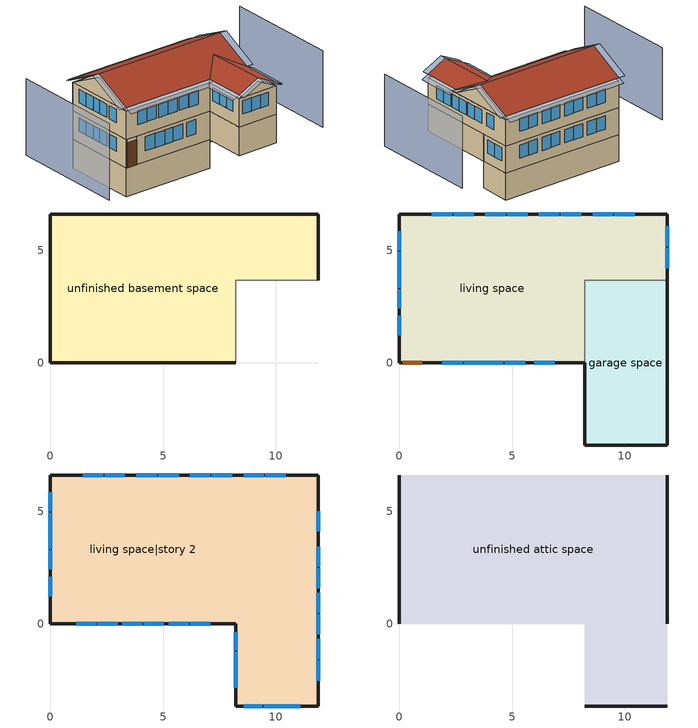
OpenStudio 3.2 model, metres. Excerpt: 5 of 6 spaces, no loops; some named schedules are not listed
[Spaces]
unfinished basement space
 floor foundation (FloorFndGrndUnfinB): 0,0 0,6.6 11.89,6.6 11.89,3.66 8.23,3.66 8.23,0 z-2.44
 wall foundation (WallFndGrndUnfinB): 11.89,3.66 11.89,6.6 0,6.6 0,0 8.23,0 z-2.44:0
 wall adiabatic (WallFndGrndUnfinB): 8.23,0 8.23,3.66 11.89,3.66 z-2.44:0
garage space
 floor foundation (FloorFndGrndUnfinSlab): 8.23,-3.66 8.23,3.66 11.89,3.66 11.89,-3.66 z0
 wall outside (WallExtUninsUnfin): 8.23,0 8.23,-3.66 11.89,-3.66 11.89,3.66 z0:2.44
 wall to living space (WallIntFinInsUnfin Reversed): 11.89,3.66 8.23,3.66 8.23,0 z0:2.44
living space
 floor to unfinished basement space (FloorUnfinBInsFin Reversed): 0,0 0,6.6 11.89,6.6 11.89,3.66 8.23,3.66 8.23,0 z0
 wall outside (WallExtInsFin): 11.89,3.66 11.89,6.6 0,6.6 0,0 0.13,0 1.05,0 8.23,0 z0:2.44
 window (WindowConstruction): 1.9,0 2.81,0 / 2.87,0 3.79,0 / 3.7,0 4.61,0 / 4.67,0 5.58,0 / 5.98,0 6.89,0 z0.92:2.13; 10.44,6.6 9.54,6.6 / 9.48,6.6 8.58,6.6 / 8.07,6.6 7.16,6.6 / 7.1,6.6 6.2,6.6 / 5.69,6.6 4.79,6.6 / 4.72,6.6 3.82,6.6 / 3.31,6.6 2.41,6.6 / 2.35,6.6 1.44,6.6 z0.93:2.13; 0,5.83 0,4.98 / 0,4.92 0,4.07 / 0,4.18 0,3.33 / 0,3.27 0,2.42 / 0,2.08 0,1.23 z1:2.13; 11.89,4.2 11.89,5.1 / 11.89,5.16 11.89,6.06 z0.94:2.13
 door (Door): 0.15,0 1.02,0 z0:2.13
living space|story 2
 floor to garage space (FloorFinInsUnfin): 11.89,3.66 11.89,-3.66 8.23,-3.66 8.23,3.66 z2.44
 floor to living space (FloorFinUninsFin): 11.89,6.6 11.89,3.66 8.23,3.66 8.23,0 0,0 0,6.6 z2.44
 wall outside (WallExtInsFin): 0,6.6 0,0 8.23,0 8.23,-3.66 11.89,-3.66 11.89,6.6 0,6.6 z2.44:4.88
 window (WindowConstruction): 1.14,0 2.03,0 / 2.09,0 2.98,0 / 3.19,0 4.08,0 / 4.15,0 5.04,0 / 5.25,0 6.14,0 / 6.2,0 7.09,0 / 11.89,-2.53 11.89,-1.64 / 11.89,-1.57 11.89,-0.68 / 11.89,-0.48 11.89,0.42 / 11.89,0.48 11.89,1.37 / 11.89,1.57 11.89,2.47 / 11.89,2.53 11.89,3.43 / 11.89,4.1 11.89,5 z3.38:4.57; 8.58,-3.66 9.42,-3.66 / 9.48,-3.66 10.32,-3.66 / 10.25,-3.66 11.09,-3.66 z3.45:4.57; 10.44,6.6 9.54,6.6 / 9.48,6.6 8.58,6.6 / 8.07,6.6 7.16,6.6 / 7.1,6.6 6.2,6.6 / 5.69,6.6 4.79,6.6 / 4.72,6.6 3.82,6.6 / 3.31,6.6 2.41,6.6 / 2.35,6.6 1.44,6.6 z3.37:4.57; 0,5.83 0,4.98 / 0,4.92 0,4.07 / 0,4.18 0,3.33 / 0,3.27 0,2.42 / 0,2.08 0,1.23 z3.44:4.57; 8.23,-0.37 8.23,-1.19 / 8.23,-1.25 8.23,-2.07 / 8.23,-2.03 8.23,-2.85 z3.48:4.57
unfinished attic space
 floor to living space|story 2 (FloorFinInsUnfinAttic): 11.89,6.6 11.89,0 0,0 0,6.6 z4.88; 8.23,-3.66 8.23,0 11.89,0 11.89,-3.66 z4.88
 wall outside (WallExtUninsUnfin): 0,3.3,6.53 0,6.6,4.88 0,0,4.88; 11.89,3.3,6.53 11.89,0,4.88 11.89,6.6,4.88; 8.23,-3.66,4.88 11.89,-3.66,4.88 10.06,-3.66,5.79
 roof outside (RoofUnfinInsExt): 0,3.3,6.83 11.89,3.3,6.83 11.89,6.6,5.18 0,6.6,5.18; 8.23,0,5.18 8.23,-3.66,5.18 10.06,-3.66,6.1 10.06,1.83,6.1; 11.89,0,5.18 10.06,1.83,6.1 10.06,-3.66,6.1 11.89,-3.66,5.18; 0,3.3,6.83 0,0,5.18 8.23,0,5.18 10.06,1.83,6.1 11.89,0,5.18 11.89,3.3,6.83
shading: -4.57,6.6 -4.57,-3.66 / 16.46,-3.66 16.46,6.6 z0:6.53; 11.89,5.16 11.89,6.06 / 11.89,4.2 11.89,5.1 z0.94:2.13; 11.89,4.1 11.89,5 / 11.89,2.53 11.89,3.43 / 11.89,0.48 11.89,1.37 / 11.89,-1.57 11.89,-0.68 / 11.89,-2.53 11.89,-1.64 / 3.19,0 4.08,0 / 1.14,0 2.03,0 / 6.2,0 7.09,0 / 11.89,-0.48 11.89,0.42 / 11.89,1.57 11.89,2.47 / 2.09,0 2.98,0 / 4.15,0 5.04,0 / 5.25,0 6.14,0 z3.38:4.57; 0,2.08 0,1.23 / 0,3.27 0,2.42 / 0,4.92 0,4.07 / 0,4.18 0,3.33 / 0,5.83 0,4.98 z1:2.13; 8.23,-1.25 8.23,-2.07 / 8.23,-0.37 8.23,-1.19 / 8.23,-2.03 8.23,-2.85 z3.48:4.57; 4.67,0 5.58,0 / 1.9,0 2.81,0 / 2.87,0 3.79,0 / 5.98,0 6.89,0 / 3.7,0 4.61,0 z0.92:2.13; 10.25,-3.66 11.09,-3.66 / 8.58,-3.66 9.42,-3.66 / 9.48,-3.66 10.32,-3.66 z3.45:4.57; 0,5.83 0,4.98 / 0,3.27 0,2.42 / 0,4.18 0,3.33 / 0,4.92 0,4.07 / 0,2.08 0,1.23 z3.44:4.57; 10.44,6.6 9.54,6.6 / 9.48,6.6 8.58,6.6 / 7.1,6.6 6.2,6.6 / 2.35,6.6 1.44,6.6 / 4.72,6.6 3.82,6.6 / 3.31,6.6 2.41,6.6 / 8.07,6.6 7.16,6.6 / 5.69,6.6 4.79,6.6 z3.37:4.57; 9.48,6.6 8.58,6.6 / 10.44,6.6 9.54,6.6 / 8.07,6.6 7.16,6.6 / 7.1,6.6 6.2,6.6 / 5.69,6.6 4.79,6.6 / 4.72,6.6 3.82,6.6 / 2.35,6.6 1.44,6.6 / 3.31,6.6 2.41,6.6 z0.93:2.13; -0.61,3.3,6.83 -0.61,0,5.18 0,0,5.18 0,3.3,6.83; 0,-0.61,4.88 8.23,-0.61,4.88 8.23,0,5.18 0,0,5.18; 12.5,0,5.18 12.5,3.3,6.83 11.89,3.3,6.83 11.89,0,5.18; 7.62,0,4.88 7.62,-3.66,4.88 8.23,-3.66,5.18 8.23,0,5.18; 8.23,-4.27,5.18 10.06,-4.27,6.1 10.06,-3.66,6.1 8.23,-3.66,5.18; 12.5,-3.66,4.88 12.5,0,4.88 11.89,0,5.18 11.89,-3.66,5.18; 10.06,-4.27,6.1 11.89,-4.27,5.18 11.89,-3.66,5.18 10.06,-3.66,6.1; -0.61,6.6,5.18 -0.61,3.3,6.83 0,3.3,6.83 0,6.6,5.18; 12.5,3.3,6.83 12.5,6.6,5.18 11.89,6.6,5.18 11.89,3.3,6.83; 11.89,7.21,4.88 0,7.21,4.88 0,6.6,5.18 11.89,6.6,5.18
[Building]
Building 1: North Axis {deg}=0; Standards Number of Stories=2; Standards Number of Above Ground Stories=2; Standards Building Type=singlefamilydetached; Standards Number of Living Units=1
[Site]
Burlington International Ap_VT_USA: Latitude {deg}=44.47; Longitude {deg}=-73.15; Time Zone {hr}=-5; Elevation {m}=101; Terrain=Suburbs
[ClimateZones]
Climate Zone Institution Name 1=Building America; Climate Zone Document Year 1=0; Climate Zone Value 1=Cold
[Site:WaterMainsTemperature]
Calculation Method=Correlation; Annual Average Outdoor Air Temperature {C}=7.86614; Maximum Difference In Monthly Average Outdoor Air Temperatures {deltaC}=28.2745
[Site:GroundTemperature:Deep]
7.86614, 7.86614, 7.86614, 7.86614, 7.86614, 7.86614, 7.86614, 7.86614, 7.86614, 7.86614, 7.86614, 7.86614
[Material] Roughness=Rough
Name | Thickness {m} | Conductivity {W/m-K} | Density {kg/m3} | Specific Heat {J/kg-K} | Thermal Absorptance | Solar Absorptance | Visible Absorptance
Drywall 0.5 in. | 0.0127 | 0.160291 | 801 | 837.4 | 0.9 | 0.5 | 0.1
FloorUATrussandIns | 0.0889 | 0.0634876 | 50.7834 | 1165.1 | 0.9 | 0.5 | 0.9
FloorUAAdditionalCeilingIns | 0.050038 | 0.060696 | 16.02 | 1046.75
Asphalt Shingles, Medium | 0.009525 | 0.162714 | 1121.4 | 1465.45 | 0.91 | 0.85 | 0.85
RoofSheathing | 0.01905 | 0.115458 | 512.64 | 1214.23 | 0.82 | 0.3 | 0.3
RoofUARoofIns | 0.18415 | 8.02397 | 37.0049 | 1207.88 | 0.91 | 0.85 | 0.91
Vinyl, Light | 0.009525 | 0.089435 | 177.822 | 1046.75 | 0.9 | 0.3 | 0.3
WallSheathing | 0.0127 | 0.115458 | 512.64 | 1214.23 | 0.82 | 0.3 | 0.3
WallStudAndCavity | 0.0889 | 0.0744829 | 162.403 | 1178.92 | 0.9 | 0.3 | 0.9
WallStudAndCavity 1 | 0.0889 | 0.0747562 | 162.403 | 1178.92 | 0.82 | 0.3 | 0.82
WallStudAndCavity 2 | 0.0889 | 0.393744 | 83.0341 | 1211.67 | 0.9 | 0.3 | 0.9
WallStudAndCavity 3 | 0.0889 | 0.397942 | 83.0341 | 1211.67 | 0.82 | 0.3 | 0.3
res furniture material living space|story 2 | 0.1524 | 0.115458 | 640.8 | 1214.23 | 0.9 | 0.6 | 0.1
Concrete 8.0 in.; FootingMaterial | 0.2032 | 1.803125 | 2242.8 | 837.4 | 0.9
Concrete 4.0 in. | 0.1016 | 1.803125 | 2242.8 | 837.4 | 0.9
FloorIns | 0.23495 | 2.59817 | 67.691 | 1210.98 | 0.82 | 0.3 | 0.3
Wood Floor | 0.015875 | 0.115458 | 544.68 | 1214.23
Floor Covering | 0.0127 | 0.0433444 | 54.468 | 1339.84 | 0.9 | 0.9
FloorIns 1 | 0.1397 | 1.90491 | 67.691 | 1210.98 | 0.82 | 0.3 | 0.3
FloorFinStudAndAirFloor | 0.1397 | 0.557395 | 67.691 | 1210.98 | 0.9 | 0.5 | 0.9
DoorMaterial | 0.04445 | 0.0612267 | 512.64 | 1214.23 | 0.82 | 0.3 | 0.3
[Construction]
FloorFinInsUnfinAttic: Drywall 0.5 in., FloorUATrussandIns, FloorUAAdditionalCeilingIns
RoofUnfinInsExt: Asphalt Shingles, Medium, RoofSheathing, RoofUARoofIns
WallExtInsFin: Vinyl, Light, WallSheathing, WallStudAndCavity, Drywall 0.5 in.
WallIntFinInsUnfin Reversed: WallStudAndCavity 1, WallSheathing
WallExtUninsUnfin: Vinyl, Light, WallSheathing, WallStudAndCavity 2
WallIntFinUninsFin: WallStudAndCavity 3, Drywall 0.5 in.
res furniture construction living space|story 2; res furniture construction unfinished basement space; res furniture construction garage space; res furniture construction living space: res furniture material living space|story 2
WallFndGrndUnfinB: Concrete 8.0 in., Drywall 0.5 in.
FloorFndGrndUnfinB; FloorFndGrndUnfinSlab: Concrete 4.0 in.
FloorUnfinBInsFin Reversed: Floor Covering, Wood Floor, RoofSheathing, FloorIns
FootingConstruction: FootingMaterial
FloorFinInsUnfin: FloorIns 1, RoofSheathing, Wood Floor, Floor Covering
FloorFinUninsFin: Drywall 0.5 in., FloorFinStudAndAirFloor, RoofSheathing, Wood Floor, Floor Covering
WindowConstruction: WindowMaterial
Door: DoorMaterial
[WindowMaterial:SimpleGlazingSystem]
WindowMaterial: U-Factor {W/m2-K}=6.58648; Solar Heat Gain Coefficient=0.76
[ThermalZone] Use Ideal Air Loads=No
living zone: Thermostat=living zone temperature setpoint
garage zone; unfinished attic zone; unfinished basement zone: 
res ds res fur gas asys ret air zone: Volume {m3}=0.25
[Sizing:Zone] Zone Cooling Design Supply Air Temperature Input Method=SupplyAirTemperature; Zone Cooling Design Supply Air Temperature {C}=14; Zone Cooling Design Supply Air Temperature Difference {deltaC}=11.11; Zone Heating Design Supply Air Temperature Input Method=SupplyAirTemperature; Zone Heating Design Supply Air Temperature {C}=40; Zone Heating Design Supply Air Temperature Difference {deltaC}=11.11; Zone Cooling Design Supply Air Humidity Ratio {kg-H2O/kg-air}=0.0085; Zone Heating Design Supply Air Humidity Ratio {kg-H2O/kg-air}=0.008; Cooling Design Air Flow Method=DesignDay; Heating Design Air Flow Method=DesignDay; Account for Dedicated Outdoor Air System=No; Dedicated Outdoor Air System Control Strategy=NeutralSupplyAir; Dedicated Outdoor Air Low Setpoint Temperature for Design {C}=autosize; Dedicated Outdoor Air High Setpoint Temperature for Design {C}=autosize
garage zone; unfinished attic zone; res ds res fur gas asys ret air zone
[Space]
Name | Space Type | Thermal Zone | Building Unit
garage space | Space Type 1 | garage zone
living space; living space|story 2 | Space Type 2 | living zone | unit 1
unfinished attic space | Space Type 3 | unfinished attic zone
unfinished basement space | Space Type 4 | unfinished basement zone
res ds res fur gas asys ret air space |  | res ds res fur gas asys ret air zone
[SpaceType]
Name | Standards Space Type
Space Type 1 | garage
Space Type 2 | living
Space Type 3 | unfinished attic
Space Type 4 | unfinished basement
[BuildingUnit]
unit 1: Building Unit Type=Residential
[External:File]
schedules.csv: File=schedules.csv
[People:Definition] Number of People Calculation Method=People; Fraction Radiant=0.319734; Sensible Heat Fraction=0.573; Carbon Dioxide Generation Rate {m3/s-W}=0; Enable ASHRAE 55 Comfort Warnings=No; Mean Radiant Temperature Calculation Type=ZoneAveraged
Name | Number of People {people}
res occupants|living space|story 2 | 1.17041
res occupants|living space | 0.829586
[People] Number of People Schedule=occupants; Activity Level Schedule=res occupants activity schedule; Multiplier=1
Name | People Definition | Space or SpaceType
res occupants|living space|story 2 | res occupants|living space|story 2 | living space|story 2
res occupants|living space | res occupants|living space | living space
[InternalMass:Definition] Design Level Calculation Method=SurfaceArea
Name | Construction | Surface Area {m2}
living space|story 2 Partition | WallIntFinUninsFin | 91.8811
living space Partition | WallIntFinUninsFin | 65.125
res furniture mass living space|story 2 | res furniture construction living space|story 2 | 36.7524
res furniture mass unfinished basement space | res furniture construction unfinished basement space | 26.05
res furniture mass garage space | res furniture construction garage space | 2.67561
res furniture mass living space | res furniture construction living space | 26.05
[InternalMass] Multiplier=1
Name | Internal Mass Definition | Space or SpaceType
living space|story 2 Partition | living space|story 2 Partition | living space|story 2
living space Partition | living space Partition | living space
res furniture mass living space|story 2 | res furniture mass living space|story 2 | living space|story 2
res furniture mass unfinished basement space | res furniture mass unfinished basement space | unfinished basement space
res furniture mass garage space | res furniture mass garage space | garage space
res furniture mass living space | res furniture mass living space | living space
[Foundation:Kiva] Wall Height Above Grade {m}=0.2032; Wall Depth Below Slab {m}=0.2032
Name | Footing Wall Construction
Foundation Kiva 1
Foundation Kiva 2 | FootingConstruction
[Foundation:Kiva:Settings]
Soil Conductivity {W/m-K}=1.731; Soil Density {kg/m3}=1842.3; Soil Specific Heat {J/kg-K}=418.7; Ground Solar Absorptivity=0.9; Ground Thermal Absorptivity=0.9; Ground Surface Roughness {m}=0.03; Far-Field Width {m}=40; Deep-Ground Boundary Condition=ZeroFlux; Deep-Ground Depth {m}=40; Minimum Cell Dimension {m}=0.02; Maximum Cell Growth Coefficient=1.5; Simulation Timestep=Hourly
[SurfaceProperty:ExposedFoundationPerimeter] Exposed Perimeter Calculation Method=TotalExposedPerimeter
Name | Total Exposed Perimeter {m}
Surface 28 | 29.6672
Surface 1 | 14.6304
[WaterUse:Equipment:Definition]
Name | Peak Flow Rate {m3/s} | Target Temperature Schedule
res shower | 5.31363e-05 | fixtures temperature schedule
res sink | 2.59593e-05 | fixtures temperature schedule
res bath | 0.000140842 | fixtures temperature schedule
res shower dist; res sink dist; res bath dist | 0 | fixtures temperature schedule
res cw | 7.03052e-06 | res cw temperature schedule
res dw | 5.77323e-06 | res dw temperature schedule
[WaterUse:Equipment] Space=living space|story 2
Name | Water Use Equipment Definition | Flow Rate Fraction Schedule
res shower | res shower | showers
res sink | res sink | sinks
res bath | res bath | baths
res shower dist | res shower dist | showers
res sink dist | res sink dist | sinks
res bath dist | res bath dist | baths
res cw | res cw | clothes_washer
res dw | res dw | dishwasher
[OtherEquipment:Definition] Design Level Calculation Method=EquipmentLevel
Name | Design Level {W} | Fraction Latent | Fraction Radiant | Fraction Lost
res shower | 1527.94 | 0.487118 | 0 | 0
res sink | 260.632 | 0.311976 | 0 | 0
res bath | 2076.96 | 0 | 0 | 0
res hot water distribution | 2749.47 | 0 | 0 | 0
res range gas | 2830.09 | 0.2 | 0.18 | 0.5
res ds res fur gas asys SupSLkToLvEq; res ds res fur gas asys SupLatLkToLvEq; res ds res fur gas asys SupDCnToLvEq; res ds res fur gas asys SupDCnToAhEq; res ds res fur gas asys RetDCnToPlEq; res ds res fur gas asys RetDCnToAhEquip; res ds res fur gas asys SupSLkToAhEq; res ds res fur gas asys SupLatLkToAhEq; res ds res fur gas asys RetSLkEq; res ds res fur gas asys RetLatLkEq | 0
[OtherEquipment]
Name | Other Equipment Definition | Space or SpaceType | Schedule | Fuel Type
res shower | res shower | living space|story 2 | showers
res sink | res sink | living space|story 2 | sinks
res bath | res bath | living space|story 2 | baths
res hot water distribution | res hot water distribution | living space|story 2 | showers
res range gas | res range gas | living space|story 2 | cooking_range | NaturalGas
res ds res fur gas asys SupSLkToLvEq | res ds res fur gas asys SupSLkToLvEq | living space|story 2 | Always On Discrete | None
res ds res fur gas asys SupLatLkToLvEq | res ds res fur gas asys SupLatLkToLvEq | living space|story 2 | Always On Discrete | None
res ds res fur gas asys SupDCnToLvEq | res ds res fur gas asys SupDCnToLvEq | living space|story 2 | Always On Discrete | None
res ds res fur gas asys SupDCnToAhEq | res ds res fur gas asys SupDCnToAhEq | unfinished basement space | Always On Discrete | None
res ds res fur gas asys RetDCnToPlEq | res ds res fur gas asys RetDCnToPlEq | res ds res fur gas asys ret air space | Always On Discrete | None
res ds res fur gas asys RetDCnToAhEquip | res ds res fur gas asys RetDCnToAhEquip | unfinished basement space | Always On Discrete | None
res ds res fur gas asys SupSLkToAhEq | res ds res fur gas asys SupSLkToAhEq | unfinished basement space | Always On Discrete | None
res ds res fur gas asys SupLatLkToAhEq | res ds res fur gas asys SupLatLkToAhEq | unfinished basement space | Always On Discrete | None
res ds res fur gas asys RetSLkEq | res ds res fur gas asys RetSLkEq | res ds res fur gas asys ret air space | Always On Discrete | None
res ds res fur gas asys RetLatLkEq | res ds res fur gas asys RetLatLkEq | res ds res fur gas asys ret air space | Always On Discrete | None
[EnergyManagementSystem:Sensor]
Name | Output Variable or Output Meter Index Key | Output Variable or Output Meter
res_shower_vol | res shower | Water Use Equipment Hot Water Volume
res_shower_mixsp | fixtures temperature schedule | Schedule Value
res_nv_pb_s |  | Site Outdoor Air Barometric Pressure
res_af_vw_s |  | Site Wind Speed
res_nv_wt_s |  | Site Outdoor Air Humidity Ratio
res_nv_1_nva_s | res nv_1 avail schedule | Schedule Value
res_nv_1_sp_s | res nv_1 temp schedule | Schedule Value
res_ds_res_fur_gas_asys_ah_mfr_s | Node 19 | System Node Mass Flow Rate
res_ds_res_fur_gas_asys_ah_vfr_s | Node 19 | System Node Current Density Volume Flow Rate
res_ds_res_fur_gas_asys_ah_tt_s | Node 19 | System Node Temperature
res_ds_res_fur_gas_asys_ra_t_s | Node 22 | System Node Temperature
res_ds_res_fur_gas_asys_ah_wt_s | Node 19 | System Node Humidity Ratio
res_ds_res_fur_gas_asys_ra_w_s | Node 22 | System Node Humidity Ratio
res_infil_1_range_sch_s | res mv_1 range exhaust schedule | Schedule Value
res_infil_1_bath_sch_s | res mv_1 bath exhaust schedule | Schedule Value
res_infil_1_dryer_sch_s | clothes_dryer_exhaust | Schedule Value
res_infil_1_wh_sch_s | Always On Discrete | Schedule Value
[EnergyManagementSystem:Program]
res_shower_sag: If res_shower_vol > 0; Set ShowerTime=SystemTimeStep; Else; Set ShowerTime=0; EndIf; If (res_shower_vol > 0) && (res_shower_mixsp > res_shower_tout); Set ShowerSag=SystemTimeStep; Set ShowerE=res_shower_vol*4141170*(res_shower_mixsp-res_shower_tout); Else; Set ShowerSag=0; Set ShowerE=0; EndIf
res_nv_1_program: Set Tdiff = res_af_1_tin_s-res_af_1_tt_s; Set dT = (@Abs Tdiff); Set pt = (@RhFnTdbWPb res_af_1_tt_s res_nv_wt_s res_nv_pb_s); Set NVA = 21426.265011658805; Set Cs = 0.00017926040778923255; Set Cw = 8.70903777141566e-05; Set MNV = 2.1269098106880002; Set MHR = 0.0115; Set MRH = 0.7; Set temp1 = (res_nv_1_nva_s*NVA); Set SGNV = temp1*((((Cs*dT)+(Cw*(res_af_vw_s^2)))^0.5)/1000); If (res_nv_wt_s<MHR) && (pt<MRH) && (res_af_1_tin_s>res_nv_1_sp_s); Set temp2 = (res_af_1_tin_s-res_nv_1_sp_s); Set NVadj1 = temp2/(res_af_1_tin_s-res_af_1_tt_s); Set NVadj2 = (@Min NVadj1 1); Set NVadj3 = (@Max NVadj2 0); Set NVadj = SGNV*NVadj3; Set res_nv_1_flow_act = (@Min NVadj MNV); Else; Set res_nv_1_flow_act = 0; EndIf
res_ds_res_fur_gas_asys_program: Set res_ds_res_fur_gas_asys_AhMfr = res_ds_res_fur_gas_asys_ah_mfr_s; Set res_ds_res_fur_gas_asys_FanRtf = res_ds_res_fur_gas_asys_fan_rtf_s; Set res_ds_res_fur_gas_asys_AhVfr = res_ds_res_fur_gas_asys_ah_vfr_s; Set res_ds_res_fur_gas_asys_AhTt = res_ds_res_fur_gas_asys_ah_tt_s; Set res_ds_res_fur_gas_asys_AhWt = res_ds_res_fur_gas_asys_ah_wt_s; Set res_ds_res_fur_gas_asys_RaT = res_ds_res_fur_gas_asys_ra_t_s; Set res_ds_res_fur_gas_asys_RaW = res_ds_res_fur_gas_asys_ra_w_s; Set res_ds_res_fur_gas_asys_AhT = res_ds_res_fur_gas_asys_ah_t_s; Set res_ds_res_fur_gas_asys_AhW = res_ds_res_fur_gas_asys_ah_w_s; Run res_ds_res_fur_gas_asys_lk_subrout; Set res_ds_res_fur_gas_asys_SupSLkToLvEq_act = res_ds_res_fur_gas_asys_SupSLkToLv; Set res_ds_res_fur_gas_asys_SupLatLkToLvEq_act = res_ds_res_fur_gas_asys_SupLatLkToLv; Set res_ds_res_fur_gas_asys_SupDCnToLvEq_act = res_ds_res_fur_gas_asys_SupDCnToLv; Set res_ds_res_fur_gas_asys_SupDCnToAhEq_act = res_ds_res_fur_gas_asys_SupDCnToAh; Set res_ds_res_fur_gas_asys_SupSLkToAhEq_act = res_ds_res_fur_gas_asys_SupSLkToAh; Set res_ds_res_fur_gas_asys_SupLatLkToAhEq_act = res_ds_res_fur_gas_asys_SupLatLkToAh; Set res_ds_res_fur_gas_asys_RetSLkEq_act = res_ds_res_fur_gas_asys_RetSLk; Set res_ds_res_fur_gas_asys_RetLatLkEq_act = res_ds_res_fur_gas_asys_RetLatLk; Set res_ds_res_fur_gas_asys_RetDCnToPlEq_act = res_ds_res_fur_gas_asys_RetDCnToPl; Set res_ds_res_fur_gas_asys_RetDCnToAhEquip_act = res_ds_res_fur_gas_asys_RetDCnToAh; Set res_ds_res_fur_gas_asys_AhToLivMix_act = res_ds_res_fur_gas_asys_AhToLiv; Set res_ds_res_fur_gas_asys_LivToAhMix_act = res_ds_res_fur_gas_asys_LivToAh
res_infil_1_program: Set p_m = 0.14; Set p_s = 0.22; Set s_m = 270; Set s_s = 370; Set z_m = 9.99744; Set z_s = 4.8768; Set f_t = (((s_m/z_m)^p_m)*((z_s/s_s)^p_s)); Set Tdiff = res_af_1_tin_s-res_af_1_tt_s; Set dT = @Abs Tdiff; Set c = 0.1236; Set Cs = 0.1045; Set Cw = 0.1505; Set n = 0.65; Set sft = (f_t*0.7000000000000001); Set temp1 = ((c*Cw)*((sft*res_af_vw_s)^(2*n)))^2; Set Qn = (((c*Cs*(dT^n))^2)+temp1)^0.5; Set Tdiff = res_af_1_tin_s-res_af_1_tt_s; Set QWHV = res_infil_1_wh_sch_s*0.0; Set Qrange = res_infil_1_range_sch_s*0.0472; Set Qdryer = res_infil_1_dryer_sch_s*0.0472; Set Qbath = res_infil_1_bath_sch_s*0.0472; Set QductsOut = 0; Set QductsIn = 0; Set QductsOut = QductsOut+res_ds_res_fur_gas_asys_lk_ret_fan_equiv; Set QductsIn = QductsIn+res_ds_res_fur_gas_asys_lk_sup_fan_equiv; Set Qout = Qrange+Qbath+Qdryer+QductsOut; Set Qin = QWHV+QductsIn; Set faneff_wh = 1; Set res_infil_1_house_fan_act = (QWHV*300)/faneff_wh*0; Set faneff_sp = 0.4719474432000001; Set res_infil_1_range_fan_act = (Qrange*300)/faneff_sp; Set res_infil_1_bath_fan_act = (Qbath*300)/faneff_sp; Set Qfan = (@Max Qout Qin); If Qfan > 0; Set Qavg = ((Qout + Qin) / 2.0); If ((@Abs (Qout - Qavg)) / Qavg) <= 0.1; Set phi = 1; Else; Set phi = (Qn / (Qn + Qfan)); EndIf; Set Qinf_adj = phi * Qn; Else; Set Qinf_adj = Qn; EndIf; Set res_infil_1_flow_act = Qfan + Qinf_adj
[EnergyManagementSystem:ProgramCallingManager]
res shower sag: EndOfSystemTimestepAfterHVACReporting; res_shower_sag
res af_1 program calling manager: BeginTimestepBeforePredictor; res_infil_1_program; res_nv_1_program
res ds res fur gas asys program calling manager: EndOfSystemTimestepAfterHVACReporting; res_ds_res_fur_gas_asys_program
[EnergyManagementSystem:OutputVariable] Type of Data in Variable=Summed; Update Frequency=SystemTimestep; EMS Program or Subroutine=res_shower_sag
Name | EMS Variable | Units
Unmet Shower Energy|unit 1 | ShowerE | J
Unmet Shower Time|unit 1 | ShowerSag | hr
Shower Draw Time|unit 1 | ShowerTime | hr
[ThermostatSetpoint:DualSetpoint]
living zone temperature setpoint: Heating Setpoint Temperature Schedule=res heating setpoint; Cooling Setpoint Temperature Schedule=res cooling setpoint
[ElectricEquipment:Definition] Design Level Calculation Method=EquipmentLevel
Name | Design Level {W} | Fraction Latent | Fraction Radiant | Fraction Lost
res ceil fan | 13.885 | 0 | 0.558 | 0
res refrig | 65.0889 | 0 | 0 | 0
res cw | 479.42 | 0 | 0.48 | 0.2
res cd electric | 3670.23 | 0.05 | 0.09 | 0.8
res dw | 318.791 | 0.15 | 0.36 | 0.25
res range electric | 271.806 | 0.3 | 0.24 | 0.3
res misc plug loads|living space|story 2 | 277.487 | 0.021 | 0.558 | 0.049
res misc plug loads|living space | 196.682 | 0.021 | 0.558 | 0.049
res infil_1 house fan; res infil_1 range fan; res infil_1 bath fan | 0 | 0 | 0 | 1
[ElectricEquipment]
Name | Electric Equipment Definition | Space or SpaceType | Schedule
res ceil fan | res ceil fan | living space|story 2 | ceiling_fan
res refrig | res refrig | living space|story 2 | res refrig schedule
res cw | res cw | living space|story 2 | clothes_washer_power
res cd electric | res cd electric | living space|story 2 | clothes_dryer
res dw | res dw | living space|story 2 | dishwasher_power
res range electric | res range electric | living space|story 2 | cooking_range
res misc plug loads|living space|story 2 | res misc plug loads|living space|story 2 | living space|story 2 | plug_loads
res misc plug loads|living space | res misc plug loads|living space | living space | plug_loads
res infil_1 house fan | res infil_1 house fan | living space|story 2 | Always On Discrete
res infil_1 range fan | res infil_1 range fan | living space|story 2 | Always On Discrete
res infil_1 bath fan | res infil_1 bath fan | living space|story 2 | Always On Discrete
[Lights:Definition] Design Level Calculation Method=LightingLevel; Fraction Radiant=0.6; Fraction Visible=0.2; Return Air Fraction=0
Name | Lighting Level {W}
res lighting interior living space|story 2 | 213.655
res lighting interior living space | 151.438
res lighting garage garage space | 6.1129
[Lights] Fraction Replaceable=1
Name | Lights Definition | Space or SpaceType | Schedule
res lighting interior living space|story 2 | res lighting interior living space|story 2 | living space|story 2 | lighting_interior
res lighting interior living space | res lighting interior living space | living space | lighting_interior
res lighting garage garage space | res lighting garage garage space | garage space | lighting_garage
[Exterior:Lights:Definition]
res lighting exterior: Design Level {W}=11.2783
[Exterior:Lights]
res lighting exterior: Exterior Lights Definition=res lighting exterior; Schedule=lighting_exterior
[GasEquipment:Definition]
res gas fireplace: Design Level Calculation Method=EquipmentLevel; Design Level {W}=428.152; Fraction Latent=0; Fraction Radiant=0; Fraction Lost=0
[GasEquipment]
res gas fireplace: Gas Equipment Definition=res gas fireplace; Space or SpaceType=living space|story 2; Schedule=fuel_loads_fireplace
[SpaceInfiltration:EffectiveLeakageArea] Schedule=Always On Discrete
Name | Space or SpaceType | Effective Air Leakage Area {cm2} | Stack Coefficient | Wind Coefficient
res infil|garage space | garage space | 204.01 | 0.000129067 | 4.38083e-05
res infil|unfinished attic space | unfinished attic space | 3059.64 | 0.000135919 | 4.09093e-05
[SpaceInfiltration:DesignFlowRate] Schedule=Always On Discrete
Name | Space or SpaceType | Design Flow Rate Calculation Method | Air Changes per Hour {1/hr} | Constant Term Coefficient | Temperature Term Coefficient | Velocity Term Coefficient | Velocity Squared Term Coefficient | Design Flow Rate {m3/s}
res infil|unfinished basement space | unfinished basement space | AirChanges/Hour | 0.1 | 1 | 0 | 0 | 0
res nv_1 flow; res infil_1 flow | living space|story 2 | Flow/Space |  |  |  |  |  | 0
[EnergyManagementSystem:Actuator]
Name | Actuated Component | Actuated Component Type | Actuated Component Control Type
res_nv_1_flow_act | res nv_1 flow | Zone Infiltration | Air Exchange Flow Rate
res_ds_res_fur_gas_asys_SupSLkToLvEq_act | res ds res fur gas asys SupSLkToLvEq | OtherEquipment | Power Level
res_ds_res_fur_gas_asys_SupLatLkToLvEq_act | res ds res fur gas asys SupLatLkToLvEq | OtherEquipment | Power Level
res_ds_res_fur_gas_asys_SupDCnToLvEq_act | res ds res fur gas asys SupDCnToLvEq | OtherEquipment | Power Level
res_ds_res_fur_gas_asys_SupDCnToAhEq_act | res ds res fur gas asys SupDCnToAhEq | OtherEquipment | Power Level
res_ds_res_fur_gas_asys_RetDCnToPlEq_act | res ds res fur gas asys RetDCnToPlEq | OtherEquipment | Power Level
res_ds_res_fur_gas_asys_RetDCnToAhEquip_act | res ds res fur gas asys RetDCnToAhEquip | OtherEquipment | Power Level
res_ds_res_fur_gas_asys_SupSLkToAhEq_act | res ds res fur gas asys SupSLkToAhEq | OtherEquipment | Power Level
res_ds_res_fur_gas_asys_SupLatLkToAhEq_act | res ds res fur gas asys SupLatLkToAhEq | OtherEquipment | Power Level
res_ds_res_fur_gas_asys_RetSLkEq_act | res ds res fur gas asys RetSLkEq | OtherEquipment | Power Level
res_ds_res_fur_gas_asys_RetLatLkEq_act | res ds res fur gas asys RetLatLkEq | OtherEquipment | Power Level
res_ds_res_fur_gas_asys_AhToLivMix_act | res ds res fur gas asys AhToLivMix | ZoneMixing | Air Exchange Flow Rate
res_ds_res_fur_gas_asys_LivToAhMix_act | res ds res fur gas asys LivToAhMix | ZoneMixing | Air Exchange Flow Rate
res_infil_1_house_fan_act | res infil_1 house fan | ElectricEquipment | Electricity Rate
res_infil_1_range_fan_act | res infil_1 range fan | ElectricEquipment | Electricity Rate
res_infil_1_bath_fan_act | res infil_1 bath fan | ElectricEquipment | Electricity Rate
res_infil_1_flow_act | res infil_1 flow | Zone Infiltration | Air Exchange Flow Rate
[AirLoopHVAC:ReturnPlenum]
res fur gas asys return plenum: ThermalZone=res ds res fur gas asys ret air zone
[ZoneMixing] Schedule=Always On Continuous; Design Flow Rate Calculation Method=Flow/Zone; Design Flow Rate {m3/s}=0
Name | Zone | Source Zone
res ds res fur gas asys AhToLivMix | living zone | unfinished basement zone
res ds res fur gas asys LivToAhMix | unfinished basement zone | living zone
[EnergyManagementSystem:Subroutine]
res_ds_res_fur_gas_asys_lk_subrout: Set f_sup = 0.1499250749250749; Set f_ret = 0.0750749250749251; Set f_OA = 0.0; Set oafrate = f_OA * res_ds_res_fur_gas_asys_AhVfr; Set suplkfrate = f_sup * res_ds_res_fur_gas_asys_AhVfr; Set retlkfrate = f_ret * res_ds_res_fur_gas_asys_AhVfr; Set res_ds_res_fur_gas_asys_AhToLiv = (@Abs (suplkfrate-retlkfrate-oafrate)); Set res_ds_res_fur_gas_asys_LivToAh = 0; Set res_ds_res_fur_gas_asys_lk_sup_fan_equiv = 0; Set res_ds_res_fur_gas_asys_lk_ret_fan_equiv = oafrate; If res_ds_res_fur_gas_asys_AhMfr>0; Set h_SA=(@HFnTdbW res_ds_res_fur_gas_asys_AhTt res_ds_res_fur_gas_asys_AhWt); Set h_AHZ=(@HFnTdbW res_ds_res_fur_gas_asys_AhT res_ds_res_fur_gas_asys_AhW); Set h_RA=(@HFnTdbW res_ds_res_fur_gas_asys_RaT res_ds_res_fur_gas_asys_RaW); Set h_fg=(@HfgAirFnWTdb res_ds_res_fur_gas_asys_AhWt res_ds_res_fur_gas_asys_AhTt); Set SALkQtot=f_sup*res_ds_res_fur_gas_asys_AhMfr*(h_RA-h_SA); Set temp1=h_fg*(res_ds_res_fur_gas_asys_RaW-res_ds_res_fur_gas_asys_AhWt); Set res_ds_res_fur_gas_asys_SupLatLkToLv = f_sup*res_ds_res_fur_gas_asys_AhMfr*temp1; Set res_ds_res_fur_gas_asys_SupSLkToLv = SALkQtot-res_ds_res_fur_gas_asys_SupLatLkToLv; Set eTm=(res_ds_res_fur_gas_asys_FanRtf/(res_ds_res_fur_gas_asys_AhMfr*1006.0))*106.19; Set eTm=0-eTm; Set temp4=res_ds_res_fur_gas_asys_AhT; Set tsup=temp4+((res_ds_res_fur_gas_asys_AhTt-res_ds_res_fur_gas_asys_AhT)*(@Exp eTm)); Set temp5=tsup-res_ds_res_fur_gas_asys_AhTt; Set res_ds_res_fur_gas_asys_SupDCnToLv = res_ds_res_fur_gas_asys_AhMfr*1006.0*temp5; Set res_ds_res_fur_gas_asys_SupDCnToAh = 0-res_ds_res_fur_gas_asys_SupDCnToLv; Set eTm=(res_ds_res_fur_gas_asys_FanRtf/(res_ds_res_fur_gas_asys_AhMfr*1006.0))*39.33; Set eTm=0-eTm; Set temp6=res_ds_res_fur_gas_asys_AhT; Set tret=temp6+((res_ds_res_fur_gas_asys_RaT-res_ds_res_fur_gas_asys_AhT)*(@Exp eTm)); Set temp7=tret-res_ds_res_fur_gas_asys_RaT; Set res_ds_res_fur_gas_asys_RetDCnToPl=res_ds_res_fur_gas_asys_AhMfr*1006.0*temp7; Set res_ds_res_fur_gas_asys_RetDCnToAh=0-res_ds_res_fur_gas_asys_RetDCnToPl; Set res_ds_res_fur_gas_asys_RetLatLk=0; Set temp2=(res_ds_res_fur_gas_asys_AhT-res_ds_res_fur_gas_asys_RaT); Set res_ds_res_fur_gas_asys_RetSLk=f_ret*res_ds_res_fur_gas_asys_AhMfr*1006.0*temp2; Set QtLkToAHZn=f_sup*res_ds_res_fur_gas_asys_AhMfr*(h_SA-h_AHZ); Set temp3=(res_ds_res_fur_gas_asys_AhWt-res_ds_res_fur_gas_asys_AhW); Set res_ds_res_fur_gas_asys_SupLatLkToAh=f_sup*res_ds_res_fur_gas_asys_AhMfr*h_fg; Set res_ds_res_fur_gas_asys_SupLatLkToAh=res_ds_res_fur_gas_asys_SupLatLkToAh*temp3; Set res_ds_res_fur_gas_asys_SupSLkToAh=QtLkToAHZn-res_ds_res_fur_gas_asys_SupLatLkToAh; Else; Set res_ds_res_fur_gas_asys_SupLatLkToLv=0; Set res_ds_res_fur_gas_asys_SupSLkToLv=0; Set res_ds_res_fur_gas_asys_SupDCnToLv=0; Set res_ds_res_fur_gas_asys_SupDCnToAh=0; Set res_ds_res_fur_gas_asys_RetDCnToPl=0; Set res_ds_res_fur_gas_asys_RetDCnToAh=0; Set res_ds_res_fur_gas_asys_RetLatLk=0; Set res_ds_res_fur_gas_asys_RetSLk=0; Set res_ds_res_fur_gas_asys_SupLatLkToAh=0; Set res_ds_res_fur_gas_asys_SupSLkToAh=0; EndIf
[Schedule:File] External File=schedules.csv; Rows to Skip at Top=1; Number of Hours of Data=8760; Minutes per Item=15
Name | Column Number
occupants | 1
showers | 14
sinks | 15
baths | 13
ceiling_fan | 16
clothes_washer | 9
clothes_washer_power | 10
clothes_dryer | 11
dishwasher | 7
dishwasher_power | 8
cooking_range | 6
lighting_interior | 2
lighting_garage | 4
lighting_exterior | 3
plug_loads | 17
fuel_loads_fireplace | 22
clothes_dryer_exhaust | 12
[Schedule:Constant]
Name | Value
res occupants activity schedule | 112.539
fixtures temperature schedule | 43.3333
Always On Discrete; Always On Continuous | 1
res cw temperature schedule; res dw temperature schedule | 52.666
[Schedule:Ruleset]
Name | Default Day Schedule | Summer Design Day Schedule | Winter Design Day Schedule
res heating setpoint | Schedule Day 6 | res heating setpoint summer design | res heating setpoint winter design
res cooling setpoint | Schedule Day 7 | res cooling setpoint summer design | res cooling setpoint winter design
res refrig schedule | Schedule Day 8 | res refrig schedule summer design | res refrig schedule winter design
res nv_1 temp schedule | Schedule Day 13
res nv_1 avail schedule | Schedule Day 14
res mv_1 range exhaust schedule | Schedule Day 17 | res mv_1 range exhaust schedule summer design | res mv_1 range exhaust schedule winter design
res mv_1 bath exhaust schedule | Schedule Day 18 | res mv_1 bath exhaust schedule summer design | res mv_1 bath exhaust schedule winter design
[Schedule:Day]
Schedule Day 6; Schedule Day 7; Schedule Day 8; res refrig schedule winter design; Schedule Day 13; Schedule Day 14; Schedule Day 17; res mv_1 range exhaust schedule winter design; Schedule Day 18; res mv_1 bath exhaust schedule winter design: 24, 0, 0
res heating setpoint weekday1; res heating setpoint weekday2; res heating setpoint weekday3; res heating setpoint weekday4; res heating setpoint weekday5; res heating setpoint weekday6; res heating setpoint weekday7; res heating setpoint weekday8; res heating setpoint weekday9; res heating setpoint weekday10; res heating setpoint weekday11; res heating setpoint weekday12: 12, 0, 16.6667, 20, 0, 10, 24, 0, 16.6667
res heating setpoint weekend1; res heating setpoint weekend2; res heating setpoint weekend3; res heating setpoint weekend4; res heating setpoint weekend5; res heating setpoint weekend6; res heating setpoint weekend7; res heating setpoint weekend8; res heating setpoint weekend9; res heating setpoint weekend10; res heating setpoint weekend11; res heating setpoint weekend12: 24, 0, 16.6667
res heating setpoint winter design; res cooling setpoint winter design: 24, 0, 21.1111
res heating setpoint summer design; res cooling setpoint summer design: 24, 0, 23.8889
res cooling setpoint allday1; res cooling setpoint allday2; res cooling setpoint allday3; res cooling setpoint allday4; res cooling setpoint allday5; res cooling setpoint allday9; res cooling setpoint allday10; res cooling setpoint allday11; res cooling setpoint allday12: 24, 0, 22.2222
res cooling setpoint allday6; res cooling setpoint allday7; res cooling setpoint allday8: 1, 0, 22.2222, 2, 0, 22.2222, 3, 0, 22.2222, 4, 0, 22.2222, 5, 0, 22.2222, 6, 0, 22.2222, 7, 0, 22.2222, 8, 0, 22.2222, 9, 0, 22.2222, 10, 0, 22.2222, 11, 0, 22.2222, 12, 0, 22.2222, 13, 0, 22.2222, 14, 0, 22.2222, 15, 0, 22.2222, 16, 0, 22.2222, 17, 0, 22.2222, 18, 0, 22.2222, 19, 0, 22.2222, 20, 0, 22.2222, 21, 0, 22.2222, 22, 0, 22.2222, 23, 0, 22.2222, 24, 0, 22.2222
res refrig schedule allday1; res refrig schedule allday12: 1, 0, 0.610949, 2, 0, 0.595675, 3, 0, 0.580401, 4, 0, 0.565128, 6, 0, 0.549854, 7, 0, 0.580401, 8, 0, 0.610949, 10, 0, 0.626223, 12, 0, 0.610949, 15, 0, 0.641496, 16, 0, 0.626223, 17, 0, 0.672044, 18, 0, 0.733139, 19, 0, 0.763686, 20, 0, 0.733139, 21, 0, 0.717865, 22, 0, 0.702591, 23, 0, 0.672044, 24, 0, 0.626223
res refrig schedule allday2: 1, 0, 0.609489, 2, 0, 0.594252, 3, 0, 0.579015, 4, 0, 0.563777, 6, 0, 0.54854, 7, 0, 0.579015, 8, 0, 0.609489, 10, 0, 0.624726, 12, 0, 0.609489, 15, 0, 0.639964, 16, 0, 0.624726, 17, 0, 0.670438, 18, 0, 0.731387, 19, 0, 0.761861, 20, 0, 0.731387, 21, 0, 0.71615, 22, 0, 0.700912, 23, 0, 0.670438, 24, 0, 0.624726
res refrig schedule allday3; res refrig schedule allday4; res refrig schedule allday5: 1, 0, 0.791241, 2, 0, 0.77146, 3, 0, 0.751679, 4, 0, 0.731898, 6, 0, 0.712117, 7, 0, 0.751679, 8, 0, 0.791241, 10, 0, 0.811022, 12, 0, 0.791241, 15, 0, 0.830803, 16, 0, 0.811022, 17, 0, 0.870365, 18, 0, 0.949489, 19, 0, 0.989051, 20, 0, 0.949489, 21, 0, 0.929708, 22, 0, 0.909927, 23, 0, 0.870365, 24, 0, 0.811022
res refrig schedule allday6; res refrig schedule allday7; res refrig schedule allday8; res refrig schedule allday9: 1, 0, 0.8, 2, 0, 0.78, 3, 0, 0.76, 4, 0, 0.74, 6, 0, 0.72, 7, 0, 0.76, 8, 0, 0.8, 10, 0, 0.82, 12, 0, 0.8, 15, 0, 0.84, 16, 0, 0.82, 17, 0, 0.88, 18, 0, 0.96, 19, 0, 1, 20, 0, 0.96, 21, 0, 0.94, 22, 0, 0.92, 23, 0, 0.88, 24, 0, 0.82
res refrig schedule allday10: 1, 0, 0.679562, 2, 0, 0.662573, 3, 0, 0.645584, 4, 0, 0.628595, 6, 0, 0.611606, 7, 0, 0.645584, 8, 0, 0.679562, 10, 0, 0.696551, 12, 0, 0.679562, 15, 0, 0.71354, 16, 0, 0.696551, 17, 0, 0.747518, 18, 0, 0.815474, 19, 0, 0.849453, 20, 0, 0.815474, 21, 0, 0.798485, 22, 0, 0.781496, 23, 0, 0.747518, 24, 0, 0.696551
res refrig schedule allday11: 1, 0, 0.675182, 2, 0, 0.658303, 3, 0, 0.641423, 4, 0, 0.624544, 6, 0, 0.607664, 7, 0, 0.641423, 8, 0, 0.675182, 10, 0, 0.692062, 12, 0, 0.675182, 15, 0, 0.708942, 16, 0, 0.692062, 17, 0, 0.742701, 18, 0, 0.810219, 19, 0, 0.843978, 20, 0, 0.810219, 21, 0, 0.793339, 22, 0, 0.77646, 23, 0, 0.742701, 24, 0, 0.692062
res refrig schedule summer design; res mv_1 range exhaust schedule summer design; res mv_1 bath exhaust schedule summer design: 24, 0, 1
[Schedule:Rule] Date Specification Type=DateRange; Start Day=1
Name | Schedule Ruleset | Rule Order | Day Schedule | Apply Monday | Apply Tuesday | Apply Wednesday | Apply Thursday | Apply Friday | Start Month | End Month | End Day | Apply Sunday | Apply Saturday
res heating setpoint weekday rule1 | res heating setpoint | 23 | res heating setpoint weekday1 | Yes | Yes | Yes | Yes | Yes | 1 | 1 | 31
res heating setpoint weekend rule1 | res heating setpoint | 22 | res heating setpoint weekend1 |  |  |  |  |  | 1 | 1 | 31 | Yes | Yes
res heating setpoint weekday rule2 | res heating setpoint | 21 | res heating setpoint weekday2 | Yes | Yes | Yes | Yes | Yes | 2 | 2 | 28
res heating setpoint weekend rule2 | res heating setpoint | 20 | res heating setpoint weekend2 |  |  |  |  |  | 2 | 2 | 28 | Yes | Yes
res heating setpoint weekday rule3 | res heating setpoint | 19 | res heating setpoint weekday3 | Yes | Yes | Yes | Yes | Yes | 3 | 3 | 31
res heating setpoint weekend rule3 | res heating setpoint | 18 | res heating setpoint weekend3 |  |  |  |  |  | 3 | 3 | 31 | Yes | Yes
res heating setpoint weekday rule4 | res heating setpoint | 17 | res heating setpoint weekday4 | Yes | Yes | Yes | Yes | Yes | 4 | 4 | 30
res heating setpoint weekend rule4 | res heating setpoint | 16 | res heating setpoint weekend4 |  |  |  |  |  | 4 | 4 | 30 | Yes | Yes
res heating setpoint weekday rule5 | res heating setpoint | 15 | res heating setpoint weekday5 | Yes | Yes | Yes | Yes | Yes | 5 | 5 | 31
res heating setpoint weekend rule5 | res heating setpoint | 14 | res heating setpoint weekend5 |  |  |  |  |  | 5 | 5 | 31 | Yes | Yes
res heating setpoint weekday rule6 | res heating setpoint | 13 | res heating setpoint weekday6 | Yes | Yes | Yes | Yes | Yes | 6 | 6 | 30
res heating setpoint weekend rule6 | res heating setpoint | 12 | res heating setpoint weekend6 |  |  |  |  |  | 6 | 6 | 30 | Yes | Yes
res heating setpoint weekday rule7 | res heating setpoint | 11 | res heating setpoint weekday7 | Yes | Yes | Yes | Yes | Yes | 7 | 7 | 31
res heating setpoint weekend rule7 | res heating setpoint | 10 | res heating setpoint weekend7 |  |  |  |  |  | 7 | 7 | 31 | Yes | Yes
res heating setpoint weekday rule8 | res heating setpoint | 9 | res heating setpoint weekday8 | Yes | Yes | Yes | Yes | Yes | 8 | 8 | 31
res heating setpoint weekend rule8 | res heating setpoint | 8 | res heating setpoint weekend8 |  |  |  |  |  | 8 | 8 | 31 | Yes | Yes
res heating setpoint weekday rule9 | res heating setpoint | 7 | res heating setpoint weekday9 | Yes | Yes | Yes | Yes | Yes | 9 | 9 | 30
res heating setpoint weekend rule9 | res heating setpoint | 6 | res heating setpoint weekend9 |  |  |  |  |  | 9 | 9 | 30 | Yes | Yes
res heating setpoint weekday rule10 | res heating setpoint | 5 | res heating setpoint weekday10 | Yes | Yes | Yes | Yes | Yes | 10 | 10 | 31
res heating setpoint weekend rule10 | res heating setpoint | 4 | res heating setpoint weekend10 |  |  |  |  |  | 10 | 10 | 31 | Yes | Yes
res heating setpoint weekday rule11 | res heating setpoint | 3 | res heating setpoint weekday11 | Yes | Yes | Yes | Yes | Yes | 11 | 11 | 30
res heating setpoint weekend rule11 | res heating setpoint | 2 | res heating setpoint weekend11 |  |  |  |  |  | 11 | 11 | 30 | Yes | Yes
res heating setpoint weekday rule12 | res heating setpoint | 1 | res heating setpoint weekday12 | Yes | Yes | Yes | Yes | Yes | 12 | 12 | 31
res heating setpoint weekend rule12 | res heating setpoint | 0 | res heating setpoint weekend12 |  |  |  |  |  | 12 | 12 | 31 | Yes | Yes
res cooling setpoint allday rule1 | res cooling setpoint | 11 | res cooling setpoint allday1 | Yes | Yes | Yes | Yes | Yes | 1 | 1 | 31 | Yes | Yes
res cooling setpoint allday rule2 | res cooling setpoint | 10 | res cooling setpoint allday2 | Yes | Yes | Yes | Yes | Yes | 2 | 2 | 28 | Yes | Yes
res cooling setpoint allday rule3 | res cooling setpoint | 9 | res cooling setpoint allday3 | Yes | Yes | Yes | Yes | Yes | 3 | 3 | 31 | Yes | Yes
res cooling setpoint allday rule4 | res cooling setpoint | 8 | res cooling setpoint allday4 | Yes | Yes | Yes | Yes | Yes | 4 | 4 | 30 | Yes | Yes
res cooling setpoint allday rule5 | res cooling setpoint | 7 | res cooling setpoint allday5 | Yes | Yes | Yes | Yes | Yes | 5 | 5 | 31 | Yes | Yes
res cooling setpoint allday rule6 | res cooling setpoint | 6 | res cooling setpoint allday6 | Yes | Yes | Yes | Yes | Yes | 6 | 6 | 30 | Yes | Yes
res cooling setpoint allday rule7 | res cooling setpoint | 5 | res cooling setpoint allday7 | Yes | Yes | Yes | Yes | Yes | 7 | 7 | 31 | Yes | Yes
res cooling setpoint allday rule8 | res cooling setpoint | 4 | res cooling setpoint allday8 | Yes | Yes | Yes | Yes | Yes | 8 | 8 | 31 | Yes | Yes
res cooling setpoint allday rule9 | res cooling setpoint | 3 | res cooling setpoint allday9 | Yes | Yes | Yes | Yes | Yes | 9 | 9 | 30 | Yes | Yes
res cooling setpoint allday rule10 | res cooling setpoint | 2 | res cooling setpoint allday10 | Yes | Yes | Yes | Yes | Yes | 10 | 10 | 31 | Yes | Yes
res cooling setpoint allday rule11 | res cooling setpoint | 1 | res cooling setpoint allday11 | Yes | Yes | Yes | Yes | Yes | 11 | 11 | 30 | Yes | Yes
res cooling setpoint allday rule12 | res cooling setpoint | 0 | res cooling setpoint allday12 | Yes | Yes | Yes | Yes | Yes | 12 | 12 | 31 | Yes | Yes
res refrig schedule allday rule1 | res refrig schedule | 11 | res refrig schedule allday1 | Yes | Yes | Yes | Yes | Yes | 1 | 1 | 31 | Yes | Yes
res refrig schedule allday rule2 | res refrig schedule | 10 | res refrig schedule allday2 | Yes | Yes | Yes | Yes | Yes | 2 | 2 | 28 | Yes | Yes
res refrig schedule allday rule3 | res refrig schedule | 9 | res refrig schedule allday3 | Yes | Yes | Yes | Yes | Yes | 3 | 3 | 31 | Yes | Yes
res refrig schedule allday rule4 | res refrig schedule | 8 | res refrig schedule allday4 | Yes | Yes | Yes | Yes | Yes | 4 | 4 | 30 | Yes | Yes
res refrig schedule allday rule5 | res refrig schedule | 7 | res refrig schedule allday5 | Yes | Yes | Yes | Yes | Yes | 5 | 5 | 31 | Yes | Yes
res refrig schedule allday rule6 | res refrig schedule | 6 | res refrig schedule allday6 | Yes | Yes | Yes | Yes | Yes | 6 | 6 | 30 | Yes | Yes
res refrig schedule allday rule7 | res refrig schedule | 5 | res refrig schedule allday7 | Yes | Yes | Yes | Yes | Yes | 7 | 7 | 31 | Yes | Yes
res refrig schedule allday rule8 | res refrig schedule | 4 | res refrig schedule allday8 | Yes | Yes | Yes | Yes | Yes | 8 | 8 | 31 | Yes | Yes
res refrig schedule allday rule9 | res refrig schedule | 3 | res refrig schedule allday9 | Yes | Yes | Yes | Yes | Yes | 9 | 9 | 30 | Yes | Yes
res refrig schedule allday rule10 | res refrig schedule | 2 | res refrig schedule allday10 | Yes | Yes | Yes | Yes | Yes | 10 | 10 | 31 | Yes | Yes
res refrig schedule allday rule11 | res refrig schedule | 1 | res refrig schedule allday11 | Yes | Yes | Yes | Yes | Yes | 11 | 11 | 30 | Yes | Yes
res refrig schedule allday rule12 | res refrig schedule | 0 | res refrig schedule allday12 | Yes | Yes | Yes | Yes | Yes | 12 | 12 | 31 | Yes | Yes
res nv_1 temp schedule allday rule1 | res nv_1 temp schedule | 13 | res nv_1 temp schedule allday1 | Yes | Yes | Yes | Yes | Yes | 1 | 1 | 31 | Yes | Yes
res nv_1 temp schedule allday rule2 | res nv_1 temp schedule | 12 | res nv_1 temp schedule allday2 | Yes | Yes | Yes | Yes | Yes | 2 | 2 | 28 | Yes | Yes
res nv_1 temp schedule allday rule3 | res nv_1 temp schedule | 11 | res nv_1 temp schedule allday3 | Yes | Yes | Yes | Yes | Yes | 3 | 3 | 31 | Yes | Yes
res nv_1 temp schedule allday rule4 | res nv_1 temp schedule | 10 | res nv_1 temp schedule allday4 | Yes | Yes | Yes | Yes | Yes | 4 | 4 | 30 | Yes | Yes
res nv_1 temp schedule allday rule5 | res nv_1 temp schedule | 9 | res nv_1 temp schedule allday5 | Yes | Yes | Yes | Yes | Yes | 5 | 5 | 31 | Yes | Yes
res nv_1 temp schedule allday rule6 | res nv_1 temp schedule | 8 | res nv_1 temp schedule allday6 | Yes | Yes | Yes | Yes | Yes | 6 | 6 | 30 | Yes | Yes
res nv_1 temp schedule weekday rule7 | res nv_1 temp schedule | 7 | res nv_1 temp schedule weekday7 | Yes | Yes | Yes | Yes | Yes | 7 | 7 | 31
res nv_1 temp schedule weekend rule7 | res nv_1 temp schedule | 6 | res nv_1 temp schedule weekend7 |  |  |  |  |  | 7 | 7 | 31 | Yes | Yes
res nv_1 temp schedule weekday rule8 | res nv_1 temp schedule | 5 | res nv_1 temp schedule weekday8 | Yes | Yes | Yes | Yes | Yes | 8 | 8 | 31
res nv_1 temp schedule weekend rule8 | res nv_1 temp schedule | 4 | res nv_1 temp schedule weekend8 |  |  |  |  |  | 8 | 8 | 31 | Yes | Yes
res nv_1 temp schedule allday rule9 | res nv_1 temp schedule | 3 | res nv_1 temp schedule allday9 | Yes | Yes | Yes | Yes | Yes | 9 | 9 | 30 | Yes | Yes
res nv_1 temp schedule allday rule10 | res nv_1 temp schedule | 2 | res nv_1 temp schedule allday10 | Yes | Yes | Yes | Yes | Yes | 10 | 10 | 31 | Yes | Yes
res nv_1 temp schedule allday rule11 | res nv_1 temp schedule | 1 | res nv_1 temp schedule allday11 | Yes | Yes | Yes | Yes | Yes | 11 | 11 | 30 | Yes | Yes
res nv_1 temp schedule allday rule12 | res nv_1 temp schedule | 0 | res nv_1 temp schedule allday12 | Yes | Yes | Yes | Yes | Yes | 12 | 12 | 31 | Yes | Yes
res nv_1 availability schedule allday ruleset1 on | res nv_1 avail schedule | 11 | res nv_1 availability schedule allday1 on | Yes |  | Yes |  | Yes | 1 | 1 | 31
res nv_1 availability schedule allday ruleset2 on | res nv_1 avail schedule | 10 | res nv_1 availability schedule allday1 on 1 | Yes |  | Yes |  | Yes | 2 | 2 | 28
res nv_1 availability schedule allday ruleset3 on | res nv_1 avail schedule | 9 | res nv_1 availability schedule allday1 on 2 | Yes |  | Yes |  | Yes | 3 | 3 | 31
res nv_1 availability schedule allday ruleset4 on | res nv_1 avail schedule | 8 | res nv_1 availability schedule allday1 on 3 | Yes |  | Yes |  | Yes | 4 | 4 | 30
res nv_1 availability schedule allday ruleset5 on | res nv_1 avail schedule | 7 | res nv_1 availability schedule allday1 on 4 | Yes |  | Yes |  | Yes | 5 | 5 | 31
res nv_1 availability schedule allday ruleset6 on | res nv_1 avail schedule | 6 | res nv_1 availability schedule allday1 on 5 | Yes |  | Yes |  | Yes | 6 | 6 | 30
res nv_1 availability schedule allday ruleset7 on | res nv_1 avail schedule | 5 | res nv_1 availability schedule allday1 on 6 | Yes |  | Yes |  | Yes | 7 | 7 | 31
res nv_1 availability schedule allday ruleset8 on | res nv_1 avail schedule | 4 | res nv_1 availability schedule allday1 on 7 | Yes |  | Yes |  | Yes | 8 | 8 | 31
res nv_1 availability schedule allday ruleset9 on | res nv_1 avail schedule | 3 | res nv_1 availability schedule allday1 on 8 | Yes |  | Yes |  | Yes | 9 | 9 | 30
res nv_1 availability schedule allday ruleset10 on | res nv_1 avail schedule | 2 | res nv_1 availability schedule allday1 on 9 | Yes |  | Yes |  | Yes | 10 | 10 | 31
res nv_1 availability schedule allday ruleset11 on | res nv_1 avail schedule | 1 | res nv_1 availability schedule allday1 on 10 | Yes |  | Yes |  | Yes | 11 | 11 | 30
res nv_1 availability schedule allday ruleset12 on | res nv_1 avail schedule | 0 | res nv_1 availability schedule allday1 on 11 | Yes |  | Yes |  | Yes | 12 | 12 | 31
res mv_1 range exhaust schedule allday rule1 | res mv_1 range exhaust schedule | 11 | res mv_1 range exhaust schedule allday1 | Yes | Yes | Yes | Yes | Yes | 1 | 1 | 31 | Yes | Yes
res mv_1 range exhaust schedule allday rule2 | res mv_1 range exhaust schedule | 10 | res mv_1 range exhaust schedule allday2 | Yes | Yes | Yes | Yes | Yes | 2 | 2 | 28 | Yes | Yes
res mv_1 range exhaust schedule allday rule3 | res mv_1 range exhaust schedule | 9 | res mv_1 range exhaust schedule allday3 | Yes | Yes | Yes | Yes | Yes | 3 | 3 | 31 | Yes | Yes
res mv_1 range exhaust schedule allday rule4 | res mv_1 range exhaust schedule | 8 | res mv_1 range exhaust schedule allday4 | Yes | Yes | Yes | Yes | Yes | 4 | 4 | 30 | Yes | Yes
res mv_1 range exhaust schedule allday rule5 | res mv_1 range exhaust schedule | 7 | res mv_1 range exhaust schedule allday5 | Yes | Yes | Yes | Yes | Yes | 5 | 5 | 31 | Yes | Yes
res mv_1 range exhaust schedule allday rule6 | res mv_1 range exhaust schedule | 6 | res mv_1 range exhaust schedule allday6 | Yes | Yes | Yes | Yes | Yes | 6 | 6 | 30 | Yes | Yes
res mv_1 range exhaust schedule allday rule7 | res mv_1 range exhaust schedule | 5 | res mv_1 range exhaust schedule allday7 | Yes | Yes | Yes | Yes | Yes | 7 | 7 | 31 | Yes | Yes
res mv_1 range exhaust schedule allday rule8 | res mv_1 range exhaust schedule | 4 | res mv_1 range exhaust schedule allday8 | Yes | Yes | Yes | Yes | Yes | 8 | 8 | 31 | Yes | Yes
res mv_1 range exhaust schedule allday rule9 | res mv_1 range exhaust schedule | 3 | res mv_1 range exhaust schedule allday9 | Yes | Yes | Yes | Yes | Yes | 9 | 9 | 30 | Yes | Yes
res mv_1 range exhaust schedule allday rule10 | res mv_1 range exhaust schedule | 2 | res mv_1 range exhaust schedule allday10 | Yes | Yes | Yes | Yes | Yes | 10 | 10 | 31 | Yes | Yes
res mv_1 range exhaust schedule allday rule11 | res mv_1 range exhaust schedule | 1 | res mv_1 range exhaust schedule allday11 | Yes | Yes | Yes | Yes | Yes | 11 | 11 | 30 | Yes | Yes
res mv_1 range exhaust schedule allday rule12 | res mv_1 range exhaust schedule | 0 | res mv_1 range exhaust schedule allday12 | Yes | Yes | Yes | Yes | Yes | 12 | 12 | 31 | Yes | Yes
res mv_1 bath exhaust schedule allday rule1 | res mv_1 bath exhaust schedule | 11 | res mv_1 bath exhaust schedule allday1 | Yes | Yes | Yes | Yes | Yes | 1 | 1 | 31 | Yes | Yes
res mv_1 bath exhaust schedule allday rule2 | res mv_1 bath exhaust schedule | 10 | res mv_1 bath exhaust schedule allday2 | Yes | Yes | Yes | Yes | Yes | 2 | 2 | 28 | Yes | Yes
res mv_1 bath exhaust schedule allday rule3 | res mv_1 bath exhaust schedule | 9 | res mv_1 bath exhaust schedule allday3 | Yes | Yes | Yes | Yes | Yes | 3 | 3 | 31 | Yes | Yes
res mv_1 bath exhaust schedule allday rule4 | res mv_1 bath exhaust schedule | 8 | res mv_1 bath exhaust schedule allday4 | Yes | Yes | Yes | Yes | Yes | 4 | 4 | 30 | Yes | Yes
res mv_1 bath exhaust schedule allday rule5 | res mv_1 bath exhaust schedule | 7 | res mv_1 bath exhaust schedule allday5 | Yes | Yes | Yes | Yes | Yes | 5 | 5 | 31 | Yes | Yes
res mv_1 bath exhaust schedule allday rule6 | res mv_1 bath exhaust schedule | 6 | res mv_1 bath exhaust schedule allday6 | Yes | Yes | Yes | Yes | Yes | 6 | 6 | 30 | Yes | Yes
res mv_1 bath exhaust schedule allday rule7 | res mv_1 bath exhaust schedule | 5 | res mv_1 bath exhaust schedule allday7 | Yes | Yes | Yes | Yes | Yes | 7 | 7 | 31 | Yes | Yes
res mv_1 bath exhaust schedule allday rule8 | res mv_1 bath exhaust schedule | 4 | res mv_1 bath exhaust schedule allday8 | Yes | Yes | Yes | Yes | Yes | 8 | 8 | 31 | Yes | Yes
res mv_1 bath exhaust schedule allday rule9 | res mv_1 bath exhaust schedule | 3 | res mv_1 bath exhaust schedule allday9 | Yes | Yes | Yes | Yes | Yes | 9 | 9 | 30 | Yes | Yes
res mv_1 bath exhaust schedule allday rule10 | res mv_1 bath exhaust schedule | 2 | res mv_1 bath exhaust schedule allday10 | Yes | Yes | Yes | Yes | Yes | 10 | 10 | 31 | Yes | Yes
